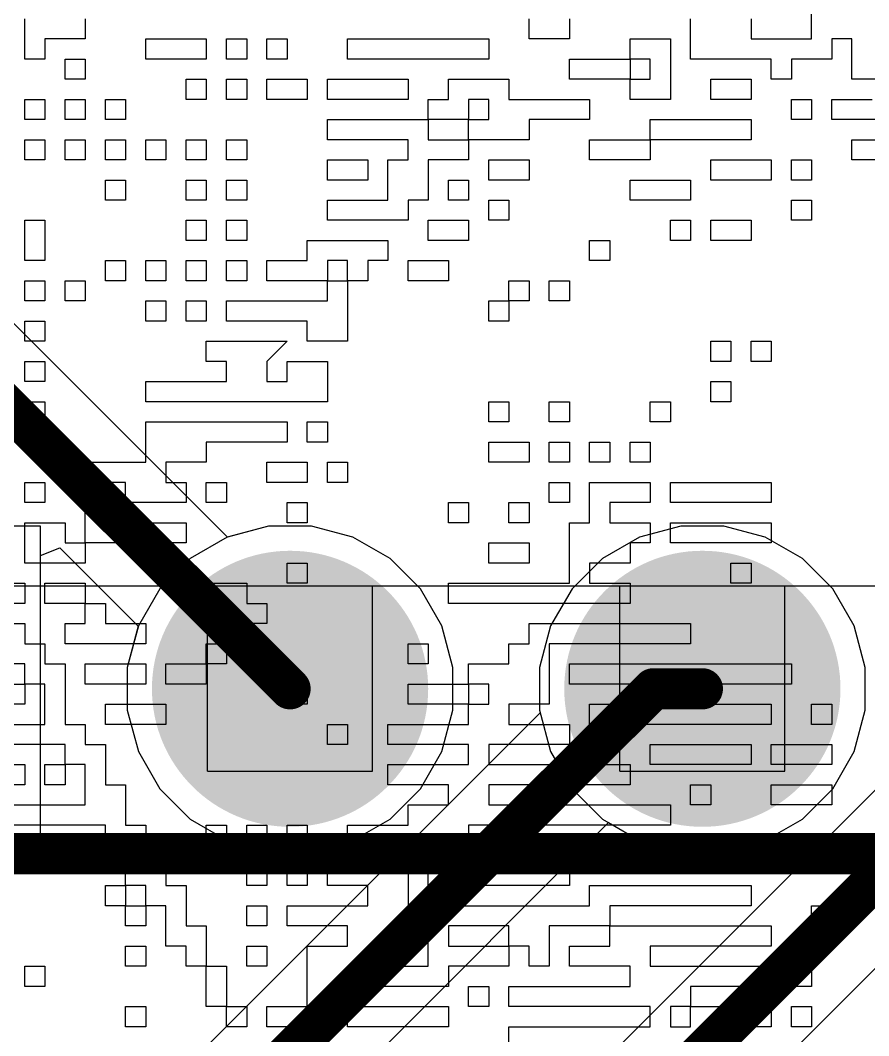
# Model space of a CAD drawing. Header units: inches. Extents: x 0.02 to 6.01, y 0.01 to 5.6.
# Drawn here: x 2.0914 to 2.2972, y 3.2908 to 3.5373 of the extents above; entities that cross this region are included whole.
import ezdxf

# ---------------------------------------------------------------- set-up
doc = ezdxf.new("R2010")
doc.units = ezdxf.units.IN
doc.header["$MEASUREMENT"] = 0
for name, color, linetype in [('Bottom Layer', 5, 'Continuous'), ('Bottom Overlay', 54, 'Continuous'), ('Bottom Solder', 6, 'Continuous'), ('Mechanical 13', 56, 'Continuous'), ('Multi-Layer', 9, 'Continuous'), ('Pad Holes', 156, 'Continuous'), ('Top Layer', 1, 'Continuous'), ('Top Overlay', 2, 'Continuous'), ('Top Solder', 216, 'Continuous')]:
    doc.layers.add(name, color=color, linetype=linetype)

# ---------------------------------------------------------------- blocks, each defined once
blk = doc.blocks.new('DIP254P1524X483_40_35')
at = {"layer": 'Bottom Layer'}
h = blk.add_hatch(color=5, dxfattribs=at)
edge = h.paths.add_edge_path()
edge.add_arc((-0.6, 1.8), 0.0295, 0, 360)
h = blk.add_hatch(color=5, dxfattribs=at)
edge = h.paths.add_edge_path()
edge.add_arc((-0.6, 1.7), 0.0295, 0, 360)
at = {"layer": 'Bottom Solder'}
h = blk.add_hatch(color=6, dxfattribs=at)
edge = h.paths.add_edge_path()
edge.add_arc((-0.6, 1.8), 0.0335, 0, 360)
h = blk.add_hatch(color=6, dxfattribs=at)
edge = h.paths.add_edge_path()
edge.add_arc((-0.6, 1.7), 0.0335, 0, 360)
at = {"layer": 'Multi-Layer'}
h = blk.add_hatch(color=9, dxfattribs=at)
edge = h.paths.add_edge_path()
edge.add_arc((-0.6, 1.8), 0.0295, 0, 360)
h = blk.add_hatch(color=9, dxfattribs=at)
edge = h.paths.add_edge_path()
edge.add_arc((-0.6, 1.7), 0.0295, 0, 360)
at = {"layer": 'Pad Holes'}
h = blk.add_hatch(color=7, dxfattribs=at)
edge = h.paths.add_edge_path()
edge.add_arc((-0.6, 1.8), 0.0195, 0, 360)
h = blk.add_hatch(color=7, dxfattribs=at)
edge = h.paths.add_edge_path()
edge.add_arc((-0.6, 1.7), 0.0195, 0, 360)
at = {"layer": 'Top Layer'}
h = blk.add_hatch(color=1, dxfattribs=at)
edge = h.paths.add_edge_path()
edge.add_arc((-0.6, 1.8), 0.0295, 0, 360)
h = blk.add_hatch(color=1, dxfattribs=at)
edge = h.paths.add_edge_path()
edge.add_arc((-0.6, 1.7), 0.0295, 0, 360)
at = {"layer": 'Top Solder'}
h = blk.add_hatch(color=216, dxfattribs=at)
edge = h.paths.add_edge_path()
edge.add_arc((-0.6, 1.8), 0.0335, 0, 360)
h = blk.add_hatch(color=216, dxfattribs=at)
edge = h.paths.add_edge_path()
edge.add_arc((-0.6, 1.7), 0.0335, 0, 360)
at = {"layer": 'Mechanical 13'}
for points in [[(-0.575, 1.985), (-0.575, -0.085)], [(-0.62, 1.82), (-0.62, 1.78)], [(-0.62, 1.82), (-0.575, 1.82)], [(-0.575, 1.82), (-0.575, 1.78)], [(-0.62, 1.78), (-0.575, 1.78)], [(-0.62, 1.72), (-0.62, 1.68)], [(-0.62, 1.72), (-0.575, 1.72)], [(-0.575, 1.72), (-0.575, 1.68)], [(-0.62, 1.68), (-0.575, 1.68)]]:
    blk.add_lwpolyline(points, dxfattribs=at)
for points in [[(-0.62, 1.82, 1), (-0.62, 1.82, 1)], [(-0.62, 1.82, 1), (-0.62, 1.82, 1)], [(-0.575, 1.82, 1), (-0.575, 1.82, 1)], [(-0.575, 1.82, 1), (-0.575, 1.82, 1)], [(-0.62, 1.78, 1), (-0.62, 1.78, 1)], [(-0.62, 1.78, 1), (-0.62, 1.78, 1)], [(-0.575, 1.78, 1), (-0.575, 1.78, 1)], [(-0.575, 1.78, 1), (-0.575, 1.78, 1)], [(-0.62, 1.72, 1), (-0.62, 1.72, 1)], [(-0.62, 1.72, 1), (-0.62, 1.72, 1)], [(-0.575, 1.72, 1), (-0.575, 1.72, 1)], [(-0.575, 1.72, 1), (-0.575, 1.72, 1)], [(-0.62, 1.68, 1), (-0.62, 1.68, 1)], [(-0.62, 1.68, 1), (-0.62, 1.68, 1)], [(-0.575, 1.68, 1), (-0.575, 1.68, 1)], [(-0.575, 1.68, 1), (-0.575, 1.68, 1)]]:
    blk.add_lwpolyline(points, format="xyb", close=True, dxfattribs=at)

msp = doc.modelspace()

# ---------------------------------------------------------------- linework, layer by layer
at = {"layer": 'Bottom Layer'}
for p, q in [((2.14168, 3.41182), (2.01529, 3.53821)), ((2.15167, 3.4145), (2.14168, 3.41182)), ((2.16207, 3.4145), (2.15167, 3.4145)), ((2.17212, 3.41181), (2.16207, 3.4145)), ((2.25167, 3.4145), (2.24163, 3.41181)), ((2.26207, 3.4145), (2.25167, 3.4145)), ((2.27212, 3.41181), (2.26207, 3.4145)), ((2.18113, 3.40661), (2.17212, 3.41181)), ((2.24163, 3.41181), (2.23262, 3.40661)), ((2.28113, 3.40661), (2.27212, 3.41181)), ((2.09637, 3.40734), (2.10099, 3.40925)), ((2.10099, 3.40925), (2.12005, 3.39019)), ((2.09637, 3.3355), (2.09637, 3.40734)), ((2.18848, 3.39925), (2.18113, 3.40661)), ((2.23262, 3.40661), (2.22527, 3.39925)), ((2.28848, 3.39925), (2.28113, 3.40661)), ((2.19368, 3.39025), (2.18848, 3.39925)), ((2.22527, 3.39925), (2.22007, 3.39025)), ((2.29368, 3.39025), (2.28848, 3.39925)), ((2.12005, 3.39019), (2.11737, 3.3802)), ((2.19637, 3.3802), (2.19368, 3.39025)), ((2.22007, 3.39025), (2.21737, 3.3802)), ((2.29637, 3.3802), (2.29368, 3.39025)), ((2.11737, 3.3802), (2.11737, 3.3698)), ((2.19637, 3.3698), (2.19637, 3.3802)), ((2.21737, 3.3802), (2.21737, 3.3698)), ((2.29637, 3.3698), (2.29637, 3.3802)), ((2.11737, 3.3698), (2.12007, 3.35975)), ((2.19368, 3.35975), (2.19637, 3.3698)), ((2.21737, 3.3698), (2.22007, 3.35975)), ((2.29368, 3.35975), (2.29637, 3.3698)), ((2.12007, 3.35975), (2.12527, 3.35075)), ((2.18848, 3.35075), (2.19368, 3.35975)), ((2.22007, 3.35975), (2.22527, 3.35075)), ((2.28848, 3.35075), (2.29368, 3.35975)), ((2.12527, 3.35075), (2.13262, 3.34339)), ((2.18113, 3.34339), (2.18848, 3.35075)), ((2.22527, 3.35075), (2.23262, 3.34339)), ((2.28113, 3.34339), (2.28848, 3.35075)), ((2.13262, 3.34339), (2.14163, 3.33819)), ((2.17212, 3.33819), (2.18113, 3.34339)), ((2.23262, 3.34339), (2.24163, 3.33819)), ((2.27212, 3.33819), (2.28113, 3.34339)), ((2.14163, 3.33819), (2.15167, 3.3355)), ((2.16207, 3.3355), (2.17212, 3.33819)), ((2.24163, 3.33819), (2.25167, 3.3355)), ((2.26207, 3.3355), (2.27212, 3.33819)), ((2.01737, 3.3355), (2.09637, 3.3355)), ((2.15167, 3.3355), (2.16207, 3.3355)), ((2.25167, 3.3355), (2.26207, 3.3355))]:
    msp.add_line(p, q, dxfattribs=at)
msp.add_lwpolyline([(2, 3.53187, 0.01, 0.01, 0), (2.15687, 3.375, 0.01, 0.01, 0)], format="xyseb", dxfattribs=at)
msp.add_lwpolyline([(2.15437, 3.375, 0.005, 0.005, 1), (2.15937, 3.375, 0.005, 0.005, 1)], format="xyseb", close=True, dxfattribs=at)
at = {"layer": 'Bottom Overlay'}
for p, q in [((2.28336, 3.53275), (2.28336, 3.54743)), ((2.09252, 3.52785), (2.09252, 3.53764)), ((2.1072, 3.53764), (2.1072, 3.53275)), ((2.21485, 3.53275), (2.21485, 3.53764)), ((2.22464, 3.53764), (2.22464, 3.53275)), ((2.254, 3.52785), (2.254, 3.53764)), ((2.26868, 3.53764), (2.26868, 3.53275)), ((2.1072, 3.53275), (2.09741, 3.53275)), ((2.09741, 3.53275), (2.09741, 3.52785)), ((2.12188, 3.53275), (2.12677, 3.53275)), ((2.12188, 3.52785), (2.12188, 3.53275)), ((2.12677, 3.53275), (2.13656, 3.53275)), ((2.13656, 3.53275), (2.13656, 3.52785)), ((2.14145, 3.53275), (2.14635, 3.53275)), ((2.14145, 3.52785), (2.14145, 3.53275)), ((2.14635, 3.53275), (2.14635, 3.52785)), ((2.15124, 3.52785), (2.15124, 3.53275)), ((2.15124, 3.53275), (2.15613, 3.53275)), ((2.15613, 3.53275), (2.15613, 3.52785)), ((2.17081, 3.52785), (2.17081, 3.53275)), ((2.17081, 3.53275), (2.20507, 3.53275)), ((2.20507, 3.53275), (2.20507, 3.52785)), ((2.22464, 3.53275), (2.21485, 3.53275)), ((2.23932, 3.53275), (2.24421, 3.53275)), ((2.23932, 3.52785), (2.23932, 3.53275)), ((2.24421, 3.53275), (2.24911, 3.53275)), ((2.24911, 3.53275), (2.24911, 3.51807)), ((2.26868, 3.53275), (2.28336, 3.53275)), ((2.29315, 3.53275), (2.28825, 3.53275)), ((2.28825, 3.53275), (2.28825, 3.52785)), ((2.29315, 3.52296), (2.29315, 3.53275)), ((2.09741, 3.52785), (2.09252, 3.52785)), ((2.10231, 3.52296), (2.10231, 3.52785)), ((2.10231, 3.52785), (2.1072, 3.52785)), ((2.1072, 3.52785), (2.1072, 3.52296)), ((2.13656, 3.52785), (2.12188, 3.52785)), ((2.14635, 3.52785), (2.14145, 3.52785)), ((2.15613, 3.52785), (2.15124, 3.52785)), ((2.19528, 3.52785), (2.17081, 3.52785)), ((2.20017, 3.52785), (2.19528, 3.52785)), ((2.20507, 3.52785), (2.20017, 3.52785)), ((2.22464, 3.52296), (2.22464, 3.52785)), ((2.22464, 3.52785), (2.23443, 3.52785)), ((2.23443, 3.52785), (2.23932, 3.52785)), ((2.24421, 3.52785), (2.23932, 3.52785)), ((2.23932, 3.52785), (2.23932, 3.52296)), ((2.24421, 3.52296), (2.24421, 3.52785)), ((2.27357, 3.52785), (2.254, 3.52785)), ((2.27357, 3.52296), (2.27357, 3.52785)), ((2.28825, 3.52785), (2.27847, 3.52785)), ((2.27847, 3.52785), (2.27847, 3.52296)), ((2.1072, 3.52296), (2.10231, 3.52296)), ((2.13167, 3.51807), (2.13167, 3.52296)), ((2.13167, 3.52296), (2.13656, 3.52296)), ((2.13656, 3.52296), (2.13656, 3.51807)), ((2.14145, 3.52296), (2.14635, 3.52296)), ((2.14145, 3.51807), (2.14145, 3.52296)), ((2.14635, 3.52296), (2.14635, 3.51807)), ((2.15124, 3.52296), (2.15613, 3.52296)), ((2.15124, 3.51807), (2.15124, 3.52296)), ((2.15613, 3.52296), (2.16103, 3.52296)), ((2.16103, 3.52296), (2.16103, 3.51807)), ((2.16592, 3.51807), (2.16592, 3.52296)), ((2.16592, 3.52296), (2.17081, 3.52296)), ((2.17081, 3.52296), (2.17571, 3.52296)), ((2.17571, 3.52296), (2.18549, 3.52296)), ((2.18549, 3.52296), (2.18549, 3.51807)), ((2.19528, 3.51807), (2.19528, 3.52296)), ((2.19528, 3.52296), (2.20996, 3.52296)), ((2.20996, 3.52296), (2.20996, 3.51807)), ((2.23932, 3.52296), (2.22464, 3.52296)), ((2.23932, 3.51807), (2.23932, 3.52296)), ((2.23932, 3.52296), (2.24421, 3.52296)), ((2.25889, 3.51807), (2.25889, 3.52296)), ((2.25889, 3.52296), (2.26868, 3.52296)), ((2.26868, 3.52296), (2.26868, 3.51807)), ((2.27847, 3.52296), (2.27357, 3.52296)), ((2.30783, 3.52296), (2.29315, 3.52296)), ((2.09252, 3.51317), (2.09252, 3.51807)), ((2.09252, 3.51807), (2.09741, 3.51807)), ((2.09741, 3.51807), (2.09741, 3.51317)), ((2.10231, 3.51317), (2.10231, 3.51807)), ((2.10231, 3.51807), (2.1072, 3.51807)), ((2.1072, 3.51807), (2.1072, 3.51317)), ((2.11209, 3.51317), (2.11209, 3.51807)), ((2.11209, 3.51807), (2.11699, 3.51807)), ((2.11699, 3.51807), (2.11699, 3.51317)), ((2.13656, 3.51807), (2.13167, 3.51807)), ((2.14635, 3.51807), (2.14145, 3.51807)), ((2.16103, 3.51807), (2.15124, 3.51807)), ((2.18549, 3.51807), (2.16592, 3.51807)), ((2.19039, 3.51807), (2.19528, 3.51807)), ((2.19039, 3.51317), (2.19039, 3.51807)), ((2.20507, 3.51807), (2.20017, 3.51807)), ((2.20017, 3.51807), (2.20017, 3.51317)), ((2.20507, 3.51317), (2.20507, 3.51807)), ((2.20996, 3.51807), (2.22953, 3.51807)), ((2.22953, 3.51807), (2.22953, 3.51317)), ((2.24911, 3.51807), (2.23932, 3.51807)), ((2.26379, 3.51807), (2.25889, 3.51807)), ((2.26868, 3.51807), (2.26379, 3.51807)), ((2.27847, 3.51317), (2.27847, 3.51807)), ((2.27847, 3.51807), (2.28336, 3.51807)), ((2.28336, 3.51807), (2.28336, 3.51317)), ((2.28825, 3.51317), (2.28825, 3.51807)), ((2.28825, 3.51807), (2.29804, 3.51807)), ((2.09741, 3.51317), (2.09252, 3.51317)), ((2.1072, 3.51317), (2.10231, 3.51317)), ((2.11699, 3.51317), (2.11209, 3.51317)), ((2.16592, 3.50828), (2.16592, 3.51317)), ((2.16592, 3.51317), (2.19039, 3.51317)), ((2.19039, 3.51317), (2.19039, 3.50828)), ((2.20017, 3.51317), (2.19039, 3.51317)), ((2.20017, 3.50828), (2.20017, 3.51317)), ((2.20017, 3.51317), (2.20507, 3.51317)), ((2.22953, 3.51317), (2.21485, 3.51317)), ((2.21485, 3.51317), (2.21485, 3.50828)), ((2.24421, 3.50828), (2.24421, 3.51317)), ((2.24421, 3.51317), (2.26379, 3.51317)), ((2.26379, 3.51317), (2.26868, 3.51317)), ((2.26868, 3.51317), (2.26868, 3.50828)), ((2.28336, 3.51317), (2.27847, 3.51317)), ((2.30293, 3.51317), (2.28825, 3.51317)), ((2.09252, 3.50339), (2.09252, 3.50828)), ((2.09252, 3.50828), (2.09741, 3.50828)), ((2.09741, 3.50828), (2.09741, 3.50339)), ((2.10231, 3.50339), (2.10231, 3.50828)), ((2.10231, 3.50828), (2.1072, 3.50828)), ((2.1072, 3.50828), (2.1072, 3.50339)), ((2.11209, 3.50339), (2.11209, 3.50828)), ((2.11209, 3.50828), (2.11699, 3.50828)), ((2.11699, 3.50828), (2.11699, 3.50339)), ((2.12188, 3.50339), (2.12188, 3.50828)), ((2.12188, 3.50828), (2.12677, 3.50828)), ((2.12677, 3.50828), (2.12677, 3.50339)), ((2.13167, 3.50339), (2.13167, 3.50828)), ((2.13167, 3.50828), (2.13656, 3.50828)), ((2.13656, 3.50828), (2.13656, 3.50339)), ((2.14145, 3.50339), (2.14145, 3.50828)), ((2.14145, 3.50828), (2.14635, 3.50828)), ((2.14635, 3.50828), (2.14635, 3.50339)), ((2.18549, 3.50828), (2.16592, 3.50828)), ((2.18549, 3.50339), (2.18549, 3.50828)), ((2.19039, 3.50828), (2.19528, 3.50828)), ((2.19528, 3.50828), (2.20017, 3.50828)), ((2.20017, 3.50828), (2.20017, 3.50339)), ((2.21485, 3.50828), (2.20017, 3.50828)), ((2.22953, 3.50339), (2.22953, 3.50828)), ((2.22953, 3.50828), (2.23932, 3.50828)), ((2.23932, 3.50828), (2.24421, 3.50828)), ((2.24421, 3.50828), (2.24421, 3.50339)), ((2.26868, 3.50828), (2.24421, 3.50828)), ((2.29315, 3.50339), (2.29315, 3.50828)), ((2.29315, 3.50828), (2.33719, 3.50828)), ((2.09741, 3.50339), (2.09252, 3.50339)), ((2.1072, 3.50339), (2.10231, 3.50339)), ((2.11699, 3.50339), (2.11209, 3.50339)), ((2.12677, 3.50339), (2.12188, 3.50339)), ((2.13656, 3.50339), (2.13167, 3.50339)), ((2.14635, 3.50339), (2.14145, 3.50339)), ((2.16592, 3.49849), (2.16592, 3.50339)), ((2.16592, 3.50339), (2.17081, 3.50339)), ((2.17081, 3.50339), (2.17571, 3.50339)), ((2.17571, 3.50339), (2.17571, 3.49849)), ((2.1806, 3.4936), (2.1806, 3.50339)), ((2.1806, 3.50339), (2.18549, 3.50339)), ((2.20017, 3.50339), (2.19039, 3.50339)), ((2.19039, 3.50339), (2.19039, 3.4936)), ((2.20507, 3.49849), (2.20507, 3.50339)), ((2.20507, 3.50339), (2.21485, 3.50339)), ((2.21485, 3.50339), (2.21485, 3.49849)), ((2.24421, 3.50339), (2.22953, 3.50339)), ((2.25889, 3.49849), (2.25889, 3.50339)), ((2.25889, 3.50339), (2.27357, 3.50339)), ((2.27357, 3.50339), (2.27357, 3.49849)), ((2.27847, 3.50339), (2.28336, 3.50339)), ((2.27847, 3.49849), (2.27847, 3.50339)), ((2.28336, 3.50339), (2.28336, 3.49849)), ((2.34208, 3.50339), (2.29315, 3.50339)), ((2.11209, 3.4936), (2.11209, 3.49849)), ((2.11209, 3.49849), (2.11699, 3.49849)), ((2.11699, 3.49849), (2.11699, 3.4936)), ((2.13167, 3.49849), (2.13656, 3.49849)), ((2.13167, 3.4936), (2.13167, 3.49849)), ((2.13656, 3.49849), (2.13656, 3.4936)), ((2.14145, 3.4936), (2.14145, 3.49849)), ((2.14145, 3.49849), (2.14635, 3.49849)), ((2.14635, 3.49849), (2.14635, 3.4936)), ((2.17571, 3.49849), (2.16592, 3.49849)), ((2.19528, 3.49849), (2.20017, 3.49849)), ((2.19528, 3.4936), (2.19528, 3.49849)), ((2.20017, 3.49849), (2.20017, 3.4936)), ((2.20996, 3.49849), (2.20507, 3.49849)), ((2.21485, 3.49849), (2.20996, 3.49849)), ((2.23932, 3.4936), (2.23932, 3.49849)), ((2.23932, 3.49849), (2.254, 3.49849)), ((2.254, 3.49849), (2.254, 3.4936)), ((2.27357, 3.49849), (2.25889, 3.49849)), ((2.28336, 3.49849), (2.27847, 3.49849)), ((2.11699, 3.4936), (2.11209, 3.4936)), ((2.13656, 3.4936), (2.13167, 3.4936)), ((2.14635, 3.4936), (2.14145, 3.4936)), ((2.16592, 3.48871), (2.16592, 3.4936)), ((2.16592, 3.4936), (2.1806, 3.4936)), ((2.19039, 3.4936), (2.18549, 3.4936)), ((2.18549, 3.4936), (2.18549, 3.48871)), ((2.20017, 3.4936), (2.19528, 3.4936)), ((2.20507, 3.48871), (2.20507, 3.4936)), ((2.20507, 3.4936), (2.20996, 3.4936)), ((2.20996, 3.4936), (2.20996, 3.48871)), ((2.254, 3.4936), (2.23932, 3.4936)), ((2.27847, 3.4936), (2.28336, 3.4936)), ((2.27847, 3.48871), (2.27847, 3.4936)), ((2.28336, 3.4936), (2.28336, 3.48871)), ((2.09252, 3.47892), (2.09252, 3.48871)), ((2.09252, 3.48871), (2.09741, 3.48871)), ((2.09741, 3.48871), (2.09741, 3.47892)), ((2.13167, 3.48381), (2.13167, 3.48871)), ((2.13167, 3.48871), (2.13656, 3.48871)), ((2.13656, 3.48871), (2.13656, 3.48381)), ((2.14145, 3.48381), (2.14145, 3.48871)), ((2.14145, 3.48871), (2.14635, 3.48871)), ((2.14635, 3.48871), (2.14635, 3.48381)), ((2.18549, 3.48871), (2.16592, 3.48871)), ((2.19039, 3.48871), (2.19528, 3.48871)), ((2.19039, 3.48381), (2.19039, 3.48871)), ((2.19528, 3.48871), (2.20017, 3.48871)), ((2.20017, 3.48871), (2.20017, 3.48381)), ((2.20996, 3.48871), (2.20507, 3.48871)), ((2.24911, 3.48381), (2.24911, 3.48871)), ((2.24911, 3.48871), (2.254, 3.48871)), ((2.254, 3.48871), (2.254, 3.48381)), ((2.25889, 3.48381), (2.25889, 3.48871)), ((2.25889, 3.48871), (2.26379, 3.48871)), ((2.26379, 3.48871), (2.26868, 3.48871)), ((2.26868, 3.48871), (2.26868, 3.48381)), ((2.28336, 3.48871), (2.27847, 3.48871)), ((2.13656, 3.48381), (2.13167, 3.48381)), ((2.14635, 3.48381), (2.14145, 3.48381)), ((2.16103, 3.47892), (2.16103, 3.48381)), ((2.16103, 3.48381), (2.1806, 3.48381)), ((2.1806, 3.48381), (2.1806, 3.47892)), ((2.20017, 3.48381), (2.19039, 3.48381)), ((2.22953, 3.48381), (2.23443, 3.48381)), ((2.22953, 3.47892), (2.22953, 3.48381)), ((2.23443, 3.48381), (2.23443, 3.47892)), ((2.254, 3.48381), (2.24911, 3.48381)), ((2.26868, 3.48381), (2.25889, 3.48381)), ((2.09741, 3.47892), (2.09252, 3.47892)), ((2.11209, 3.47403), (2.11209, 3.47892)), ((2.11209, 3.47892), (2.11699, 3.47892)), ((2.11699, 3.47892), (2.11699, 3.47403)), ((2.12188, 3.47403), (2.12188, 3.47892)), ((2.12188, 3.47892), (2.12677, 3.47892)), ((2.12677, 3.47892), (2.12677, 3.47403)), ((2.13167, 3.47403), (2.13167, 3.47892)), ((2.13167, 3.47892), (2.13656, 3.47892)), ((2.13656, 3.47892), (2.13656, 3.47403)), ((2.14145, 3.47892), (2.14635, 3.47892)), ((2.14145, 3.47403), (2.14145, 3.47892)), ((2.14635, 3.47892), (2.14635, 3.47403)), ((2.15124, 3.47403), (2.15124, 3.47892)), ((2.15124, 3.47892), (2.16103, 3.47892)), ((2.17081, 3.47892), (2.16592, 3.47892)), ((2.16592, 3.47892), (2.16592, 3.47403)), ((2.17081, 3.47403), (2.17081, 3.47892)), ((2.1806, 3.47892), (2.17571, 3.47892)), ((2.17571, 3.47892), (2.17571, 3.47403)), ((2.18549, 3.47403), (2.18549, 3.47892)), ((2.18549, 3.47892), (2.19528, 3.47892)), ((2.19528, 3.47892), (2.19528, 3.47403)), ((2.23443, 3.47892), (2.22953, 3.47892)), ((2.09252, 3.47403), (2.09741, 3.47403)), ((2.09252, 3.46913), (2.09252, 3.47403)), ((2.09741, 3.47403), (2.09741, 3.46913)), ((2.10231, 3.46913), (2.10231, 3.47403)), ((2.10231, 3.47403), (2.1072, 3.47403)), ((2.1072, 3.47403), (2.1072, 3.46913)), ((2.11699, 3.47403), (2.11209, 3.47403)), ((2.12677, 3.47403), (2.12188, 3.47403)), ((2.13656, 3.47403), (2.13167, 3.47403)), ((2.14635, 3.47403), (2.14145, 3.47403)), ((2.16592, 3.47403), (2.15124, 3.47403)), ((2.16592, 3.46913), (2.16592, 3.47403)), ((2.16592, 3.47403), (2.17081, 3.47403)), ((2.17571, 3.47403), (2.17081, 3.47403)), ((2.17081, 3.47403), (2.17081, 3.45935)), ((2.19039, 3.47403), (2.18549, 3.47403)), ((2.19528, 3.47403), (2.19039, 3.47403)), ((2.20996, 3.46913), (2.20996, 3.47403)), ((2.20996, 3.47403), (2.21485, 3.47403)), ((2.21485, 3.47403), (2.21485, 3.46913)), ((2.21975, 3.46913), (2.21975, 3.47403)), ((2.21975, 3.47403), (2.22464, 3.47403)), ((2.22464, 3.47403), (2.22464, 3.46913)), ((2.09741, 3.46913), (2.09252, 3.46913)), ((2.1072, 3.46913), (2.10231, 3.46913)), ((2.12188, 3.46913), (2.12677, 3.46913)), ((2.12188, 3.46424), (2.12188, 3.46913)), ((2.12677, 3.46913), (2.12677, 3.46424)), ((2.13167, 3.46913), (2.13656, 3.46913)), ((2.13167, 3.46424), (2.13167, 3.46913)), ((2.13656, 3.46913), (2.13656, 3.46424)), ((2.14145, 3.46424), (2.14145, 3.46913)), ((2.14145, 3.46913), (2.16592, 3.46913)), ((2.20507, 3.46424), (2.20507, 3.46913)), ((2.20507, 3.46913), (2.20996, 3.46913)), ((2.21485, 3.46913), (2.20996, 3.46913)), ((2.20996, 3.46913), (2.20996, 3.46424)), ((2.22464, 3.46913), (2.21975, 3.46913)), ((2.09252, 3.45935), (2.09252, 3.46424)), ((2.09252, 3.46424), (2.09741, 3.46424)), ((2.09741, 3.46424), (2.09741, 3.45935)), ((2.12677, 3.46424), (2.12188, 3.46424)), ((2.13656, 3.46424), (2.13167, 3.46424)), ((2.16103, 3.46424), (2.14145, 3.46424)), ((2.16103, 3.45935), (2.16103, 3.46424)), ((2.20996, 3.46424), (2.20507, 3.46424)), ((2.09741, 3.45935), (2.09252, 3.45935)), ((2.13656, 3.45445), (2.13656, 3.45935)), ((2.13656, 3.45935), (2.15613, 3.45935)), ((2.15613, 3.45935), (2.15124, 3.45445)), ((2.17081, 3.45935), (2.16103, 3.45935)), ((2.25889, 3.45445), (2.25889, 3.45935)), ((2.25889, 3.45935), (2.26379, 3.45935)), ((2.26379, 3.45935), (2.26379, 3.45445)), ((2.26868, 3.45445), (2.26868, 3.45935)), ((2.26868, 3.45935), (2.27357, 3.45935)), ((2.27357, 3.45935), (2.27357, 3.45445)), ((2.09252, 3.44956), (2.09252, 3.45445)), ((2.09252, 3.45445), (2.09741, 3.45445)), ((2.09741, 3.45445), (2.09741, 3.44956)), ((2.14145, 3.45445), (2.13656, 3.45445)), ((2.14145, 3.44956), (2.14145, 3.45445)), ((2.15124, 3.45445), (2.15124, 3.44956)), ((2.15613, 3.44956), (2.15613, 3.45445)), ((2.15613, 3.45445), (2.16592, 3.45445)), ((2.16592, 3.45445), (2.16592, 3.44467)), ((2.26379, 3.45445), (2.25889, 3.45445)), ((2.27357, 3.45445), (2.26868, 3.45445)), ((2.09741, 3.44956), (2.09252, 3.44956)), ((2.12188, 3.44467), (2.12188, 3.44956)), ((2.12188, 3.44956), (2.14145, 3.44956)), ((2.15124, 3.44956), (2.15613, 3.44956)), ((2.25889, 3.44467), (2.25889, 3.44956)), ((2.25889, 3.44956), (2.26379, 3.44956)), ((2.26379, 3.44956), (2.26379, 3.44467)), ((2.09252, 3.43977), (2.09252, 3.44467)), ((2.09252, 3.44467), (2.09741, 3.44467)), ((2.09741, 3.44467), (2.09741, 3.43977)), ((2.16592, 3.44467), (2.12188, 3.44467)), ((2.20507, 3.44467), (2.20996, 3.44467)), ((2.20507, 3.43977), (2.20507, 3.44467)), ((2.20996, 3.44467), (2.20996, 3.43977)), ((2.21975, 3.43977), (2.21975, 3.44467)), ((2.21975, 3.44467), (2.22464, 3.44467)), ((2.22464, 3.44467), (2.22464, 3.43977)), ((2.24421, 3.44467), (2.24911, 3.44467)), ((2.24421, 3.43977), (2.24421, 3.44467)), ((2.24911, 3.44467), (2.24911, 3.43977)), ((2.26379, 3.44467), (2.25889, 3.44467)), ((2.09741, 3.43977), (2.09252, 3.43977)), ((2.12188, 3.42999), (2.12188, 3.43977)), ((2.12188, 3.43977), (2.15613, 3.43977)), ((2.15613, 3.43977), (2.15613, 3.43488)), ((2.16103, 3.43488), (2.16103, 3.43977)), ((2.16103, 3.43977), (2.16592, 3.43977)), ((2.16592, 3.43977), (2.16592, 3.43488)), ((2.20996, 3.43977), (2.20507, 3.43977)), ((2.22464, 3.43977), (2.21975, 3.43977)), ((2.24911, 3.43977), (2.24421, 3.43977)), ((2.13656, 3.43488), (2.13656, 3.42999)), ((2.15613, 3.43488), (2.13656, 3.43488)), ((2.16592, 3.43488), (2.16103, 3.43488)), ((2.20507, 3.42999), (2.20507, 3.43488)), ((2.20507, 3.43488), (2.21485, 3.43488)), ((2.21485, 3.43488), (2.21485, 3.42999)), ((2.21975, 3.42999), (2.21975, 3.43488)), ((2.21975, 3.43488), (2.22464, 3.43488)), ((2.22464, 3.43488), (2.22464, 3.42999)), ((2.22953, 3.43488), (2.23443, 3.43488)), ((2.22953, 3.42999), (2.22953, 3.43488)), ((2.23443, 3.43488), (2.23443, 3.42999)), ((2.23932, 3.42999), (2.23932, 3.43488)), ((2.23932, 3.43488), (2.24421, 3.43488)), ((2.24421, 3.43488), (2.24421, 3.42999)), ((2.1072, 3.42509), (2.1072, 3.42999)), ((2.1072, 3.42999), (2.12188, 3.42999)), ((2.13656, 3.42999), (2.12677, 3.42999)), ((2.12677, 3.42999), (2.12677, 3.42509)), ((2.15124, 3.42509), (2.15124, 3.42999)), ((2.15124, 3.42999), (2.16103, 3.42999)), ((2.16103, 3.42999), (2.16103, 3.42509)), ((2.16592, 3.42999), (2.17081, 3.42999)), ((2.16592, 3.42509), (2.16592, 3.42999)), ((2.17081, 3.42999), (2.17081, 3.42509)), ((2.21485, 3.42999), (2.20507, 3.42999)), ((2.22464, 3.42999), (2.21975, 3.42999)), ((2.23443, 3.42999), (2.22953, 3.42999)), ((2.24421, 3.42999), (2.23932, 3.42999)), ((2.09252, 3.4202), (2.09252, 3.42509)), ((2.09252, 3.42509), (2.09741, 3.42509)), ((2.09741, 3.42509), (2.09741, 3.4202)), ((2.11699, 3.42509), (2.1072, 3.42509)), ((2.11699, 3.4202), (2.11699, 3.42509)), ((2.12677, 3.42509), (2.13167, 3.42509)), ((2.13167, 3.42509), (2.13167, 3.4202)), ((2.13656, 3.42509), (2.14145, 3.42509)), ((2.13656, 3.4202), (2.13656, 3.42509)), ((2.14145, 3.42509), (2.14145, 3.4202)), ((2.16103, 3.42509), (2.15124, 3.42509)), ((2.17081, 3.42509), (2.16592, 3.42509)), ((2.21975, 3.4202), (2.21975, 3.42509)), ((2.21975, 3.42509), (2.22464, 3.42509)), ((2.22464, 3.42509), (2.22464, 3.4202)), ((2.22953, 3.4202), (2.22953, 3.42509)), ((2.22953, 3.42509), (2.24421, 3.42509)), ((2.24421, 3.42509), (2.24421, 3.4202)), ((2.24911, 3.4202), (2.24911, 3.42509)), ((2.24911, 3.42509), (2.25889, 3.42509)), ((2.25889, 3.42509), (2.26379, 3.42509)), ((2.26379, 3.42509), (2.27357, 3.42509)), ((2.27357, 3.42509), (2.27357, 3.4202)), ((2.09741, 3.4202), (2.09252, 3.4202)), ((2.1072, 3.41041), (2.1072, 3.4202)), ((2.1072, 3.4202), (2.11699, 3.4202)), ((2.11699, 3.4202), (2.11699, 3.41531)), ((2.13167, 3.4202), (2.11699, 3.4202)), ((2.14145, 3.4202), (2.13656, 3.4202)), ((2.15613, 3.41531), (2.15613, 3.4202)), ((2.15613, 3.4202), (2.16103, 3.4202)), ((2.16103, 3.4202), (2.16103, 3.41531)), ((2.19528, 3.41531), (2.19528, 3.4202)), ((2.19528, 3.4202), (2.20017, 3.4202)), ((2.20017, 3.4202), (2.20017, 3.41531)), ((2.20996, 3.41531), (2.20996, 3.4202)), ((2.20996, 3.4202), (2.21485, 3.4202)), ((2.21485, 3.4202), (2.21485, 3.41531)), ((2.22464, 3.4202), (2.21975, 3.4202)), ((2.22953, 3.41531), (2.22953, 3.4202)), ((2.24421, 3.4202), (2.23443, 3.4202)), ((2.23443, 3.4202), (2.23443, 3.41531)), ((2.27357, 3.4202), (2.24911, 3.4202)), ((2.09252, 3.40552), (2.09252, 3.41531)), ((2.09252, 3.41531), (2.10231, 3.41531)), ((2.10231, 3.41531), (2.10231, 3.41041)), ((2.11699, 3.41531), (2.13167, 3.41531)), ((2.13167, 3.41531), (2.13167, 3.41041)), ((2.16103, 3.41531), (2.15613, 3.41531)), ((2.20017, 3.41531), (2.19528, 3.41531)), ((2.21485, 3.41531), (2.20996, 3.41531)), ((2.22464, 3.40063), (2.22464, 3.41531)), ((2.22464, 3.41531), (2.22953, 3.41531)), ((2.23443, 3.41531), (2.24421, 3.41531)), ((2.24421, 3.41531), (2.24421, 3.41041)), ((2.24911, 3.41041), (2.24911, 3.41531)), ((2.24911, 3.41531), (2.27357, 3.41531)), ((2.27357, 3.41531), (2.27357, 3.41041)), ((2.10231, 3.41041), (2.1072, 3.41041)), ((2.1072, 3.41041), (2.1072, 3.40552)), ((2.11209, 3.41041), (2.1072, 3.41041)), ((2.13167, 3.41041), (2.11209, 3.41041)), ((2.20507, 3.40552), (2.20507, 3.41041)), ((2.20507, 3.41041), (2.21485, 3.41041)), ((2.21485, 3.41041), (2.21485, 3.40552)), ((2.24421, 3.41041), (2.23932, 3.41041)), ((2.23932, 3.41041), (2.23932, 3.40552)), ((2.254, 3.41041), (2.24911, 3.41041)), ((2.25889, 3.41041), (2.254, 3.41041)), ((2.27357, 3.41041), (2.25889, 3.41041)), ((2.10231, 3.40552), (2.09252, 3.40552)), ((2.1072, 3.40552), (2.10231, 3.40552)), ((2.15613, 3.40063), (2.15613, 3.40552)), ((2.15613, 3.40552), (2.16103, 3.40552)), ((2.16103, 3.40552), (2.16103, 3.40063)), ((2.20996, 3.40552), (2.20507, 3.40552)), ((2.21485, 3.40552), (2.20996, 3.40552)), ((2.23932, 3.40552), (2.22953, 3.40552)), ((2.22953, 3.40552), (2.22953, 3.40063)), ((2.26379, 3.40552), (2.26868, 3.40552)), ((2.26379, 3.40063), (2.26379, 3.40552)), ((2.26868, 3.40552), (2.26868, 3.40063)), ((2.08763, 3.40063), (2.09252, 3.40063)), ((2.09252, 3.40063), (2.09252, 3.39573)), ((2.09741, 3.39573), (2.09741, 3.40063)), ((2.09741, 3.40063), (2.1072, 3.40063)), ((2.1072, 3.40063), (2.1072, 3.39573)), ((2.13656, 3.39084), (2.13656, 3.40063)), ((2.13656, 3.40063), (2.14635, 3.40063)), ((2.14635, 3.40063), (2.14635, 3.39573)), ((2.16103, 3.40063), (2.15613, 3.40063)), ((2.19528, 3.39573), (2.19528, 3.40063)), ((2.19528, 3.40063), (2.22464, 3.40063)), ((2.22953, 3.40063), (2.23932, 3.40063)), ((2.23932, 3.40063), (2.23932, 3.39573)), ((2.26868, 3.40063), (2.26379, 3.40063)), ((2.09252, 3.39573), (2.08763, 3.39573)), ((2.10231, 3.39573), (2.09741, 3.39573)), ((2.1072, 3.39573), (2.10231, 3.39573)), ((2.1072, 3.39084), (2.1072, 3.39573)), ((2.1072, 3.39573), (2.11209, 3.39573)), ((2.11209, 3.39573), (2.11209, 3.39084)), ((2.14635, 3.39573), (2.15124, 3.39573)), ((2.15124, 3.39573), (2.15124, 3.39084)), ((2.23932, 3.39573), (2.19528, 3.39573)), ((2.08763, 3.39084), (2.09252, 3.39084)), ((2.09252, 3.39084), (2.09252, 3.38595)), ((2.10231, 3.38595), (2.10231, 3.39084)), ((2.10231, 3.39084), (2.1072, 3.39084)), ((2.11209, 3.39084), (2.12188, 3.39084)), ((2.12188, 3.39084), (2.12188, 3.38595)), ((2.15124, 3.39084), (2.13656, 3.39084)), ((2.21485, 3.38595), (2.21485, 3.39084)), ((2.21485, 3.39084), (2.254, 3.39084)), ((2.254, 3.39084), (2.254, 3.38595)), ((2.09252, 3.38595), (2.09741, 3.38595)), ((2.09741, 3.38595), (2.09741, 3.38105)), ((2.12188, 3.38595), (2.10231, 3.38595)), ((2.13656, 3.38595), (2.14145, 3.38595)), ((2.13656, 3.38105), (2.13656, 3.38595)), ((2.14145, 3.38595), (2.14145, 3.38105)), ((2.18549, 3.38595), (2.19039, 3.38595)), ((2.18549, 3.38105), (2.18549, 3.38595)), ((2.19039, 3.38595), (2.19039, 3.38105)), ((2.20996, 3.38105), (2.20996, 3.38595)), ((2.20996, 3.38595), (2.21485, 3.38595)), ((2.254, 3.38595), (2.21975, 3.38595)), ((2.21975, 3.38595), (2.21975, 3.37127)), ((2.09252, 3.38105), (2.06316, 3.38105)), ((2.09252, 3.37616), (2.09252, 3.38105)), ((2.09741, 3.38105), (2.10231, 3.38105)), ((2.10231, 3.38105), (2.10231, 3.36637)), ((2.1072, 3.37616), (2.1072, 3.38105)), ((2.1072, 3.38105), (2.12188, 3.38105)), ((2.12188, 3.38105), (2.12188, 3.37616)), ((2.12677, 3.37616), (2.12677, 3.38105)), ((2.12677, 3.38105), (2.13656, 3.38105)), ((2.13656, 3.38105), (2.13656, 3.37616)), ((2.14145, 3.38105), (2.13656, 3.38105)), ((2.19039, 3.38105), (2.18549, 3.38105)), ((2.20017, 3.37616), (2.20017, 3.38105)), ((2.20017, 3.38105), (2.20996, 3.38105)), ((2.22464, 3.37616), (2.22464, 3.38105)), ((2.22464, 3.38105), (2.27847, 3.38105)), ((2.27847, 3.38105), (2.27847, 3.37616)), ((2.06316, 3.37616), (2.09252, 3.37616)), ((2.09252, 3.37616), (2.09252, 3.37127)), ((2.09741, 3.37616), (2.09252, 3.37616)), ((2.09741, 3.36637), (2.09741, 3.37616)), ((2.12188, 3.37616), (2.1072, 3.37616)), ((2.13167, 3.37616), (2.12677, 3.37616)), ((2.13656, 3.37616), (2.13167, 3.37616)), ((2.15613, 3.37127), (2.15613, 3.37616)), ((2.15613, 3.37616), (2.16103, 3.37616)), ((2.16103, 3.37616), (2.16103, 3.37127)), ((2.18549, 3.37616), (2.19039, 3.37616)), ((2.18549, 3.37127), (2.18549, 3.37616)), ((2.19039, 3.37616), (2.20017, 3.37616)), ((2.20017, 3.37616), (2.20017, 3.37127)), ((2.20507, 3.37616), (2.20017, 3.37616)), ((2.20507, 3.37127), (2.20507, 3.37616)), ((2.26868, 3.37616), (2.22464, 3.37616)), ((2.27357, 3.37616), (2.26868, 3.37616)), ((2.27847, 3.37616), (2.27357, 3.37616)), ((2.09252, 3.37127), (2.06316, 3.37127)), ((2.11209, 3.36637), (2.11209, 3.37127)), ((2.11209, 3.37127), (2.12677, 3.37127)), ((2.12677, 3.37127), (2.12677, 3.36637)), ((2.16103, 3.37127), (2.15613, 3.37127)), ((2.20017, 3.37127), (2.18549, 3.37127)), ((2.20017, 3.36637), (2.20017, 3.37127)), ((2.20017, 3.37127), (2.20507, 3.37127)), ((2.21975, 3.37127), (2.20996, 3.37127)), ((2.20996, 3.37127), (2.20996, 3.36637)), ((2.22953, 3.36637), (2.22953, 3.37127)), ((2.22953, 3.37127), (2.24421, 3.37127)), ((2.24421, 3.37127), (2.24911, 3.37127)), ((2.24911, 3.37127), (2.27357, 3.37127)), ((2.27357, 3.37127), (2.27357, 3.36637)), ((2.28336, 3.37127), (2.28825, 3.37127)), ((2.28336, 3.36637), (2.28336, 3.37127)), ((2.28825, 3.37127), (2.28825, 3.36637)), ((2.08763, 3.36637), (2.09741, 3.36637)), ((2.10231, 3.36637), (2.1072, 3.36637)), ((2.1072, 3.36637), (2.1072, 3.36148)), ((2.11699, 3.36637), (2.11209, 3.36637)), ((2.12188, 3.36637), (2.11699, 3.36637)), ((2.12677, 3.36637), (2.12188, 3.36637)), ((2.16592, 3.36148), (2.16592, 3.36637)), ((2.16592, 3.36637), (2.17081, 3.36637)), ((2.17081, 3.36637), (2.17081, 3.36148)), ((2.1806, 3.36148), (2.1806, 3.36637)), ((2.1806, 3.36637), (2.20017, 3.36637)), ((2.20996, 3.36637), (2.22464, 3.36637)), ((2.22464, 3.36637), (2.22464, 3.36148)), ((2.27357, 3.36637), (2.22953, 3.36637)), ((2.28825, 3.36637), (2.28336, 3.36637)), ((2.10231, 3.36148), (2.08763, 3.36148)), ((2.10231, 3.35659), (2.10231, 3.36148)), ((2.1072, 3.36148), (2.11209, 3.36148)), ((2.11209, 3.36148), (2.11209, 3.35169)), ((2.17081, 3.36148), (2.16592, 3.36148)), ((2.20017, 3.36148), (2.1806, 3.36148)), ((2.20017, 3.35659), (2.20017, 3.36148)), ((2.22464, 3.36148), (2.20507, 3.36148)), ((2.20507, 3.36148), (2.20507, 3.35659)), ((2.24421, 3.35659), (2.24421, 3.36148)), ((2.24421, 3.36148), (2.254, 3.36148)), ((2.254, 3.36148), (2.25889, 3.36148)), ((2.25889, 3.36148), (2.26868, 3.36148)), ((2.26868, 3.36148), (2.26868, 3.35659)), ((2.27357, 3.35659), (2.27357, 3.36148)), ((2.27357, 3.36148), (2.28825, 3.36148)), ((2.28825, 3.36148), (2.28825, 3.35659)), ((2.08763, 3.35659), (2.09252, 3.35659)), ((2.09252, 3.35659), (2.09252, 3.35169)), ((2.09741, 3.35169), (2.09741, 3.35659)), ((2.09741, 3.35659), (2.10231, 3.35659)), ((2.10231, 3.35659), (2.10231, 3.35169)), ((2.1072, 3.35659), (2.10231, 3.35659)), ((2.1072, 3.3468), (2.1072, 3.35659)), ((2.1806, 3.35169), (2.1806, 3.35659)), ((2.1806, 3.35659), (2.20017, 3.35659)), ((2.20507, 3.35659), (2.23932, 3.35659)), ((2.23932, 3.35659), (2.23932, 3.35169)), ((2.26868, 3.35659), (2.24421, 3.35659)), ((2.27847, 3.35659), (2.27357, 3.35659)), ((2.28336, 3.35659), (2.27847, 3.35659)), ((2.28825, 3.35659), (2.28336, 3.35659)), ((2.09252, 3.35169), (2.08763, 3.35169)), ((2.10231, 3.35169), (2.09741, 3.35169)), ((2.11209, 3.35169), (2.11699, 3.35169)), ((2.11699, 3.35169), (2.11699, 3.34191)), ((2.19528, 3.35169), (2.1806, 3.35169)), ((2.19528, 3.3468), (2.19528, 3.35169)), ((2.23932, 3.35169), (2.20507, 3.35169)), ((2.20507, 3.35169), (2.20507, 3.3468)), ((2.254, 3.3468), (2.254, 3.35169)), ((2.254, 3.35169), (2.25889, 3.35169)), ((2.25889, 3.35169), (2.25889, 3.3468)), ((2.27357, 3.3468), (2.27357, 3.35169)), ((2.27357, 3.35169), (2.28336, 3.35169)), ((2.28336, 3.35169), (2.28825, 3.35169)), ((2.28825, 3.35169), (2.28825, 3.3468)), ((2.08273, 3.3468), (2.1072, 3.3468)), ((2.18549, 3.34191), (2.18549, 3.3468)), ((2.18549, 3.3468), (2.19528, 3.3468)), ((2.20507, 3.3468), (2.24911, 3.3468)), ((2.24911, 3.3468), (2.24911, 3.34191)), ((2.25889, 3.3468), (2.254, 3.3468)), ((2.28825, 3.3468), (2.27357, 3.3468)), ((2.11209, 3.34191), (2.08763, 3.34191)), ((2.11209, 3.33701), (2.11209, 3.34191)), ((2.11699, 3.34191), (2.12188, 3.34191)), ((2.12188, 3.34191), (2.12188, 3.33212)), ((2.13656, 3.33701), (2.13656, 3.34191)), ((2.13656, 3.34191), (2.14145, 3.34191)), ((2.14145, 3.34191), (2.14145, 3.33701)), ((2.14635, 3.33701), (2.14635, 3.34191)), ((2.14635, 3.34191), (2.15124, 3.34191)), ((2.15124, 3.34191), (2.15124, 3.33701)), ((2.15613, 3.33701), (2.15613, 3.34191)), ((2.15613, 3.34191), (2.16103, 3.34191)), ((2.16103, 3.34191), (2.16103, 3.33701)), ((2.17081, 3.33701), (2.17081, 3.34191)), ((2.17081, 3.34191), (2.18549, 3.34191)), ((2.20996, 3.34191), (2.20017, 3.34191)), ((2.20017, 3.34191), (2.20017, 3.33701)), ((2.20996, 3.33701), (2.20996, 3.34191)), ((2.24911, 3.34191), (2.21485, 3.34191)), ((2.21485, 3.34191), (2.21485, 3.33701)), ((2.08763, 3.33701), (2.1072, 3.33701)), ((2.1072, 3.33701), (2.1072, 3.33212)), ((2.11699, 3.33701), (2.11209, 3.33701)), ((2.11699, 3.32723), (2.11699, 3.33701)), ((2.14145, 3.33701), (2.13656, 3.33701)), ((2.15124, 3.33701), (2.14635, 3.33701)), ((2.16103, 3.33701), (2.15613, 3.33701)), ((2.18549, 3.33701), (2.17081, 3.33701)), ((2.18549, 3.33212), (2.18549, 3.33701)), ((2.20017, 3.33701), (2.20996, 3.33701)), ((2.21485, 3.33701), (2.26379, 3.33701)), ((2.26379, 3.33701), (2.26379, 3.33212)), ((2.1072, 3.33212), (2.07784, 3.33212)), ((2.12188, 3.33212), (2.12677, 3.33212)), ((2.12677, 3.33212), (2.12677, 3.32723)), ((2.14635, 3.32723), (2.14635, 3.33212)), ((2.14635, 3.33212), (2.15124, 3.33212)), ((2.15124, 3.33212), (2.15124, 3.32723)), ((2.15613, 3.32723), (2.15613, 3.33212)), ((2.15613, 3.33212), (2.16103, 3.33212)), ((2.16103, 3.33212), (2.16103, 3.32723)), ((2.16592, 3.32723), (2.16592, 3.33212)), ((2.16592, 3.33212), (2.18549, 3.33212)), ((2.19039, 3.33212), (2.18549, 3.33212)), ((2.18549, 3.33212), (2.18549, 3.32233)), ((2.19039, 3.32723), (2.19039, 3.33212)), ((2.26379, 3.33212), (2.22464, 3.33212)), ((2.22464, 3.33212), (2.22464, 3.32723)), ((2.11209, 3.32233), (2.11209, 3.32723)), ((2.11209, 3.32723), (2.11699, 3.32723)), ((2.11699, 3.32723), (2.11699, 3.32233)), ((2.12188, 3.32723), (2.11699, 3.32723)), ((2.12188, 3.32233), (2.12188, 3.32723)), ((2.12677, 3.32723), (2.13167, 3.32723)), ((2.13167, 3.32723), (2.13167, 3.31744)), ((2.15124, 3.32723), (2.14635, 3.32723)), ((2.16103, 3.32723), (2.15613, 3.32723)), ((2.17571, 3.32723), (2.16592, 3.32723)), ((2.17571, 3.32233), (2.17571, 3.32723)), ((2.22464, 3.32723), (2.19039, 3.32723)), ((2.22953, 3.32233), (2.22953, 3.32723)), ((2.22953, 3.32723), (2.26868, 3.32723)), ((2.26868, 3.32723), (2.26868, 3.32233)), ((2.11699, 3.32233), (2.11209, 3.32233)), ((2.11699, 3.31744), (2.11699, 3.32233)), ((2.11699, 3.32233), (2.12188, 3.32233)), ((2.12188, 3.32233), (2.12188, 3.31744)), ((2.12677, 3.32233), (2.12188, 3.32233)), ((2.12677, 3.31255), (2.12677, 3.32233)), ((2.14635, 3.31744), (2.14635, 3.32233)), ((2.14635, 3.32233), (2.15124, 3.32233)), ((2.15124, 3.32233), (2.15124, 3.31744)), ((2.15613, 3.31744), (2.15613, 3.32233)), ((2.15613, 3.32233), (2.17571, 3.32233)), ((2.18549, 3.32233), (2.22953, 3.32233)), ((2.26868, 3.32233), (2.23443, 3.32233)), ((2.23443, 3.32233), (2.23443, 3.31744)), ((2.28336, 3.32233), (2.28825, 3.32233)), ((2.28336, 3.31744), (2.28336, 3.32233)), ((2.28825, 3.32233), (2.28825, 3.31744)), ((2.12188, 3.31744), (2.11699, 3.31744)), ((2.13167, 3.31744), (2.13656, 3.31744)), ((2.13656, 3.31744), (2.13656, 3.30765)), ((2.15124, 3.31744), (2.14635, 3.31744)), ((2.17081, 3.31744), (2.15613, 3.31744)), ((2.17081, 3.31255), (2.17081, 3.31744)), ((2.19039, 3.31744), (2.18549, 3.31744)), ((2.18549, 3.31744), (2.18549, 3.31255)), ((2.19039, 3.30765), (2.19039, 3.31744)), ((2.20996, 3.31744), (2.19528, 3.31744)), ((2.19528, 3.31744), (2.19528, 3.31255)), ((2.20996, 3.31255), (2.20996, 3.31744)), ((2.23443, 3.31744), (2.21975, 3.31744)), ((2.21975, 3.31744), (2.21975, 3.30765)), ((2.23443, 3.31255), (2.23443, 3.31744)), ((2.23443, 3.31744), (2.27357, 3.31744)), ((2.27357, 3.31744), (2.27357, 3.31255)), ((2.28825, 3.31744), (2.28336, 3.31744)), ((2.11699, 3.30765), (2.11699, 3.31255)), ((2.11699, 3.31255), (2.12188, 3.31255)), ((2.12188, 3.31255), (2.12188, 3.30765)), ((2.13167, 3.31255), (2.12677, 3.31255)), ((2.13167, 3.30765), (2.13167, 3.31255)), ((2.14635, 3.30765), (2.14635, 3.31255)), ((2.14635, 3.31255), (2.15124, 3.31255)), ((2.15124, 3.31255), (2.15124, 3.30765)), ((2.16103, 3.29787), (2.16103, 3.31255)), ((2.16103, 3.31255), (2.17081, 3.31255)), ((2.18549, 3.31255), (2.17571, 3.31255)), ((2.17571, 3.31255), (2.17571, 3.30765)), ((2.19528, 3.31255), (2.20996, 3.31255)), ((2.21485, 3.31255), (2.20996, 3.31255)), ((2.20996, 3.31255), (2.20996, 3.30765)), ((2.21485, 3.30765), (2.21485, 3.31255)), ((2.22464, 3.30765), (2.22464, 3.31255)), ((2.22464, 3.31255), (2.23443, 3.31255)), ((2.27357, 3.31255), (2.24421, 3.31255)), ((2.24421, 3.31255), (2.24421, 3.30765)), ((2.09252, 3.30276), (2.09252, 3.30765)), ((2.09252, 3.30765), (2.09741, 3.30765)), ((2.09741, 3.30765), (2.09741, 3.30276)), ((2.12188, 3.30765), (2.11699, 3.30765)), ((2.13656, 3.30765), (2.13167, 3.30765)), ((2.13656, 3.30276), (2.13656, 3.30765)), ((2.13656, 3.30765), (2.14145, 3.30765)), ((2.14145, 3.30765), (2.14145, 3.29787)), ((2.15124, 3.30765), (2.14635, 3.30765)), ((2.17571, 3.30765), (2.19039, 3.30765)), ((2.20996, 3.30765), (2.19528, 3.30765)), ((2.19528, 3.30765), (2.19528, 3.30276)), ((2.21975, 3.30765), (2.21485, 3.30765)), ((2.23932, 3.30765), (2.22464, 3.30765)), ((2.23932, 3.30276), (2.23932, 3.30765)), ((2.24421, 3.30765), (2.28336, 3.30765)), ((2.28336, 3.30765), (2.28336, 3.30276)), ((2.09741, 3.30276), (2.09252, 3.30276)), ((2.13656, 3.29787), (2.13656, 3.30276)), ((2.19528, 3.30276), (2.17081, 3.30276)), ((2.17081, 3.30276), (2.17081, 3.29787)), ((2.20017, 3.29787), (2.20017, 3.30276)), ((2.20017, 3.30276), (2.20507, 3.30276)), ((2.20507, 3.30276), (2.20507, 3.29787)), ((2.20996, 3.29787), (2.20996, 3.30276)), ((2.20996, 3.30276), (2.23932, 3.30276)), ((2.28336, 3.30276), (2.254, 3.30276)), ((2.254, 3.30276), (2.254, 3.29787)), ((2.11699, 3.29297), (2.11699, 3.29787)), ((2.11699, 3.29787), (2.12188, 3.29787)), ((2.12188, 3.29787), (2.12188, 3.29297)), ((2.14145, 3.29787), (2.13656, 3.29787)), ((2.14145, 3.29297), (2.14145, 3.29787)), ((2.14145, 3.29787), (2.14635, 3.29787)), ((2.14635, 3.29787), (2.14635, 3.29297)), ((2.15124, 3.29297), (2.15124, 3.29787)), ((2.15124, 3.29787), (2.16103, 3.29787)), ((2.17081, 3.29787), (2.16592, 3.29787)), ((2.16592, 3.29787), (2.16592, 3.28808)), ((2.17081, 3.29787), (2.17571, 3.29787)), ((2.17081, 3.29297), (2.17081, 3.29787)), ((2.17571, 3.29787), (2.19528, 3.29787)), ((2.19528, 3.29787), (2.19528, 3.29297)), ((2.20507, 3.29787), (2.20017, 3.29787)), ((2.24421, 3.29787), (2.20996, 3.29787)), ((2.24421, 3.29297), (2.24421, 3.29787)), ((2.254, 3.29787), (2.24911, 3.29787)), ((2.24911, 3.29787), (2.24911, 3.29297)), ((2.254, 3.29297), (2.254, 3.29787)), ((2.254, 3.29787), (2.27357, 3.29787)), ((2.27357, 3.29787), (2.27357, 3.29297)), ((2.27847, 3.29787), (2.28336, 3.29787)), ((2.27847, 3.29297), (2.27847, 3.29787)), ((2.28336, 3.29787), (2.28336, 3.29297)), ((2.12188, 3.29297), (2.11699, 3.29297)), ((2.14635, 3.29297), (2.14145, 3.29297)), ((2.15613, 3.29297), (2.15124, 3.29297)), ((2.15613, 3.28319), (2.15613, 3.29297)), ((2.19528, 3.29297), (2.17081, 3.29297)), ((2.20996, 3.28808), (2.20996, 3.29297)), ((2.20996, 3.29297), (2.24421, 3.29297)), ((2.24911, 3.29297), (2.254, 3.29297)), ((2.27357, 3.29297), (2.25889, 3.29297)), ((2.25889, 3.29297), (2.25889, 3.28808)), ((2.28336, 3.29297), (2.27847, 3.29297))]:
    msp.add_line(p, q, dxfattribs=at)
at = {"layer": 'Top Layer'}
for p, q in [((2.09637, 3.4145), (2.01737, 3.4145)), ((2.09637, 3.3355), (2.09637, 3.4145)), ((2.15167, 3.4145), (2.14163, 3.41181)), ((2.16207, 3.4145), (2.15167, 3.4145)), ((2.17212, 3.41181), (2.16207, 3.4145)), ((2.25167, 3.4145), (2.24163, 3.41181)), ((2.26207, 3.4145), (2.25167, 3.4145)), ((2.27212, 3.41181), (2.26207, 3.4145)), ((2.14163, 3.41181), (2.13262, 3.40661)), ((2.18113, 3.40661), (2.17212, 3.41181)), ((2.24163, 3.41181), (2.23262, 3.40661)), ((2.28113, 3.40661), (2.27212, 3.41181)), ((2.13262, 3.40661), (2.12527, 3.39925)), ((2.18848, 3.39925), (2.18113, 3.40661)), ((2.23262, 3.40661), (2.22527, 3.39925)), ((2.28848, 3.39925), (2.28113, 3.40661)), ((2.12527, 3.39925), (2.12007, 3.39025)), ((2.19368, 3.39025), (2.18848, 3.39925)), ((2.22527, 3.39925), (2.22007, 3.39025)), ((2.29368, 3.39025), (2.28848, 3.39925)), ((2.12007, 3.39025), (2.11737, 3.3802)), ((2.19637, 3.3802), (2.19368, 3.39025)), ((2.22007, 3.39025), (2.21737, 3.3802)), ((2.29637, 3.3802), (2.29368, 3.39025)), ((2.11737, 3.3802), (2.11737, 3.3698)), ((2.19637, 3.3698), (2.19637, 3.3802)), ((2.21737, 3.3802), (2.21737, 3.3698)), ((2.29637, 3.3698), (2.29637, 3.3802)), ((2.21754, 3.36917), (2.04419, 3.19581)), ((2.11737, 3.3698), (2.12007, 3.35975)), ((2.31754, 3.36917), (2.14419, 3.19581)), ((2.19368, 3.35975), (2.19637, 3.3698)), ((2.21737, 3.3698), (2.21754, 3.36917)), ((2.29368, 3.35975), (2.29637, 3.3698)), ((2.12007, 3.35975), (2.12527, 3.35075)), ((2.18848, 3.35075), (2.19368, 3.35975)), ((2.28848, 3.35075), (2.29368, 3.35975)), ((2.12527, 3.35075), (2.13262, 3.34339)), ((2.18113, 3.34339), (2.18848, 3.35075)), ((2.28113, 3.34339), (2.28848, 3.35075)), ((2.07029, 3.17867), (2.23414, 3.34251)), ((2.13262, 3.34339), (2.14163, 3.33819)), ((2.17029, 3.17867), (2.33414, 3.34251)), ((2.17212, 3.33819), (2.18113, 3.34339)), ((2.23414, 3.34251), (2.24163, 3.33819)), ((2.27212, 3.33819), (2.28113, 3.34339)), ((2.14163, 3.33819), (2.15167, 3.3355)), ((2.16207, 3.3355), (2.17212, 3.33819)), ((2.24163, 3.33819), (2.25167, 3.3355)), ((2.26207, 3.3355), (2.27212, 3.33819)), ((2.01737, 3.3355), (2.09637, 3.3355)), ((2.15167, 3.3355), (2.16207, 3.3355)), ((2.25167, 3.3355), (2.26207, 3.3355))]:
    msp.add_line(p, q, dxfattribs=at)
for points in [[(2.055, 3.185, 0.01, 0.01, 0), (2.245, 3.375, 0.01, 0.01, 0)], [(2.155, 3.185, 0.01, 0.01, 0), (2.345, 3.375, 0.01, 0.01, 0)], [(2.245, 3.375, 0.01, 0.01, 0), (2.25687, 3.375, 0.01, 0.01, 0)]]:
    msp.add_lwpolyline(points, format="xyseb", dxfattribs=at)
for points in [[(2.2425, 3.375, 0.005, 0.005, 1), (2.2475, 3.375, 0.005, 0.005, 1)], [(2.2425, 3.375, 0.005, 0.005, 1), (2.2475, 3.375, 0.005, 0.005, 1)], [(2.25437, 3.375, 0.005, 0.005, 1), (2.25937, 3.375, 0.005, 0.005, 1)]]:
    msp.add_lwpolyline(points, format="xyseb", close=True, dxfattribs=at)
at = {"layer": 'Top Overlay'}
msp.add_lwpolyline([(1.96, 3.335, 0.01, 0.01, 0), (4.055, 3.335, 0.01, 0.01, 0)], format="xyseb", dxfattribs=at)

# ---------------------------------------------------------------- block references
at = {"rotation": 90}
msp.add_blockref('DIP254P1524X483_40_35', (3.95687, 3.975), dxfattribs=at)

doc.saveas('drawing.dxf')
